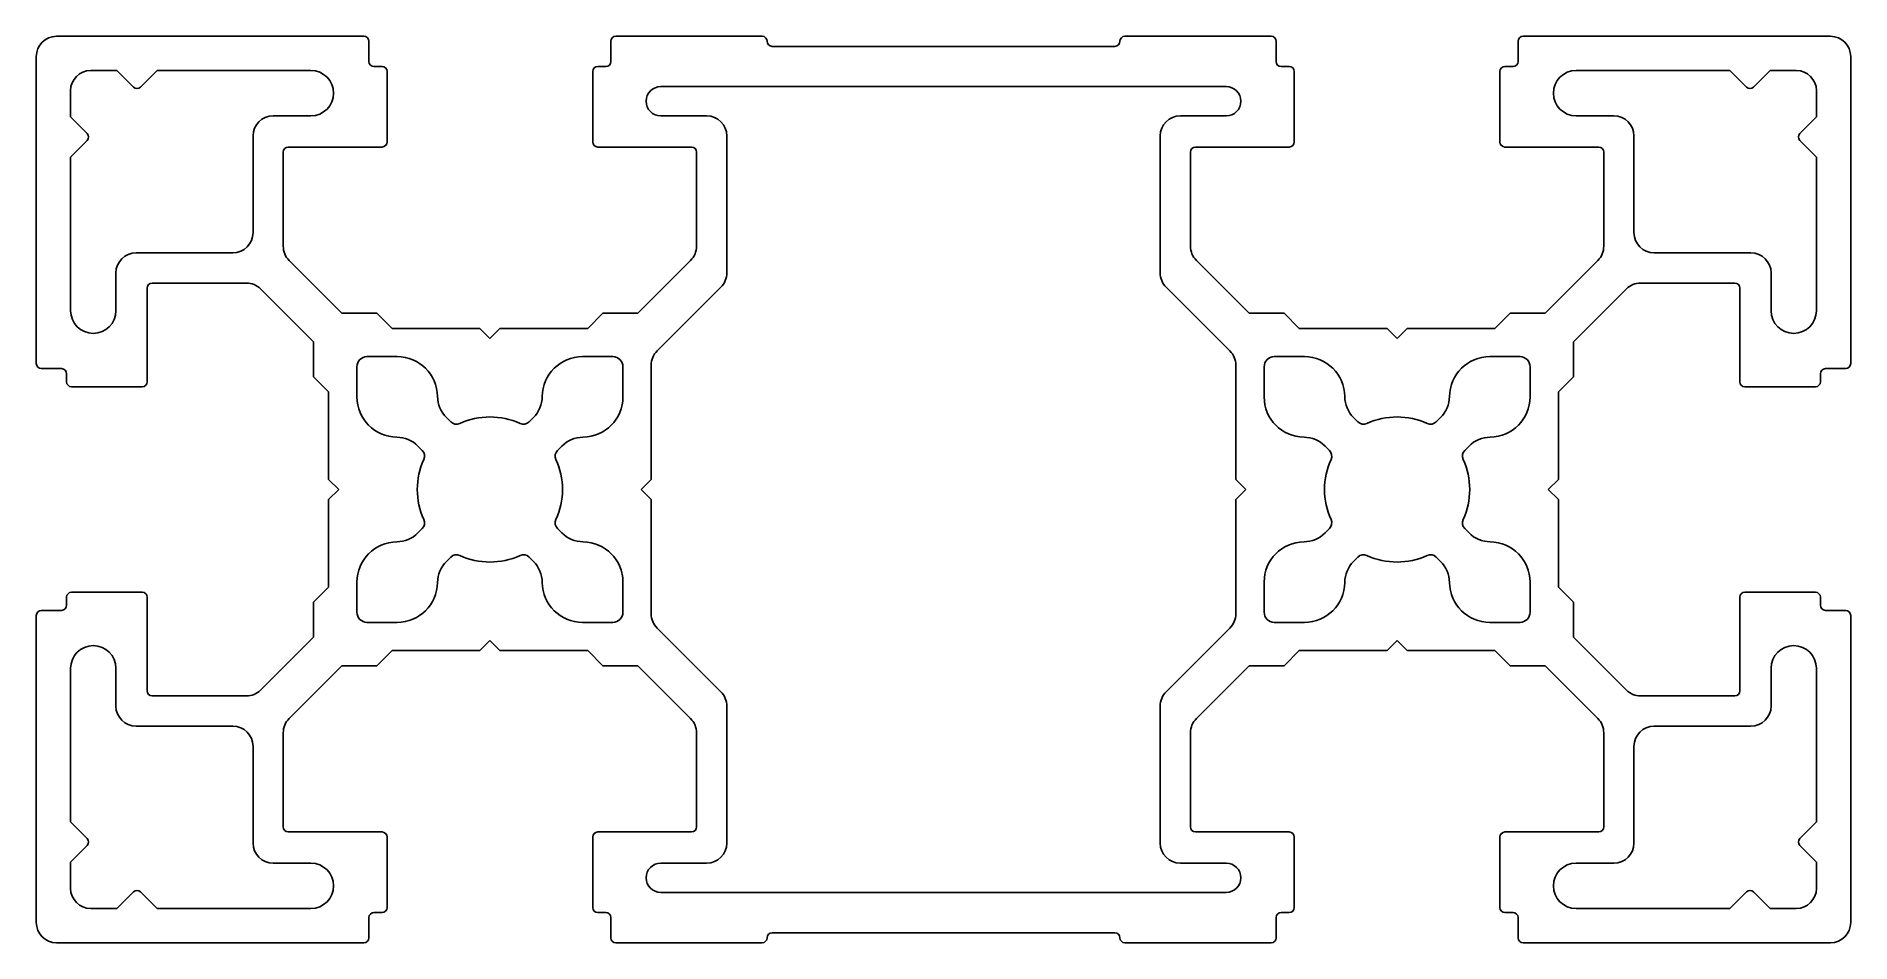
# Model space of a CAD drawing. Extents: x 2534.3 to 2624.3, y 1745.3 to 1790.3.
import ezdxf

# ---------------------------------------------------------------- set-up
doc = ezdxf.new("R2010")
doc.units = 0
doc.layers.get('0').update_dxf_attribs({"linetype": 'CONTINUOUS'})

msp = doc.modelspace()

# ---------------------------------------------------------------- linework, layer by layer
for p, q in [((2550.508, 1790.311), (2535.258, 1790.311)), ((2570.258, 1790.311), (2563.008, 1790.311)), ((2595.508, 1790.311), (2588.258, 1790.311)), ((2623.258, 1790.311), (2608.008, 1790.311)), ((2534.258, 1789.311), (2534.258, 1774.061)), ((2550.758, 1790.061), (2550.758, 1789.061)), ((2562.758, 1790.061), (2562.758, 1789.061)), ((2570.758, 1789.811), (2587.758, 1789.811)), ((2595.758, 1790.061), (2595.758, 1789.061)), ((2607.758, 1790.061), (2607.758, 1789.061)), ((2624.258, 1774.061), (2624.258, 1789.311)), ((2536.958, 1788.611), (2538.258, 1788.611)), ((2538.258, 1788.611), (2539.081, 1787.788)), ((2539.435, 1787.788), (2540.258, 1788.611)), ((2540.258, 1788.611), (2547.883, 1788.611)), ((2551.008, 1788.811), (2551.408, 1788.811)), ((2551.658, 1788.561), (2551.658, 1785.061)), ((2561.858, 1785.061), (2561.858, 1788.561)), ((2562.108, 1788.811), (2562.508, 1788.811)), ((2596.008, 1788.811), (2596.408, 1788.811)), ((2596.658, 1788.561), (2596.658, 1785.061)), ((2606.858, 1785.061), (2606.858, 1788.561)), ((2607.108, 1788.811), (2607.508, 1788.811)), ((2610.633, 1788.611), (2618.258, 1788.611)), ((2618.258, 1788.611), (2619.081, 1787.788)), ((2619.435, 1787.788), (2620.258, 1788.611)), ((2620.258, 1788.611), (2621.558, 1788.611)), ((2535.958, 1786.311), (2535.958, 1787.611)), ((2565.233, 1787.811), (2593.283, 1787.811)), ((2622.558, 1787.611), (2622.558, 1786.311)), ((2536.781, 1785.488), (2535.958, 1786.311)), ((2547.883, 1786.361), (2546.008, 1786.361)), ((2567.508, 1786.361), (2565.233, 1786.361)), ((2593.283, 1786.361), (2591.008, 1786.361)), ((2612.508, 1786.361), (2610.633, 1786.361)), ((2622.558, 1786.311), (2621.735, 1785.488)), ((2535.958, 1784.311), (2536.781, 1785.134)), ((2545.008, 1785.361), (2545.008, 1780.561)), ((2551.408, 1784.811), (2546.758, 1784.811)), ((2566.758, 1784.811), (2562.108, 1784.811)), ((2568.508, 1778.561), (2568.508, 1785.361)), ((2590.008, 1785.361), (2590.008, 1778.561)), ((2596.408, 1784.811), (2591.758, 1784.811)), ((2611.758, 1784.811), (2607.108, 1784.811)), ((2613.508, 1780.561), (2613.508, 1785.361)), ((2621.735, 1785.134), (2622.558, 1784.311)), ((2535.958, 1776.686), (2535.958, 1784.311)), ((2546.508, 1784.561), (2546.508, 1779.89)), ((2567.008, 1779.89), (2567.008, 1784.561)), ((2591.508, 1784.561), (2591.508, 1779.89)), ((2612.008, 1779.89), (2612.008, 1784.561)), ((2622.558, 1784.311), (2622.558, 1776.686)), ((2544.008, 1779.561), (2539.208, 1779.561)), ((2619.308, 1779.561), (2614.508, 1779.561)), ((2538.208, 1778.561), (2538.208, 1776.686)), ((2546.801, 1779.182), (2549.422, 1776.561)), ((2564.094, 1776.561), (2566.715, 1779.182)), ((2591.801, 1779.182), (2594.422, 1776.561)), ((2609.094, 1776.561), (2611.715, 1779.182)), ((2620.308, 1776.686), (2620.308, 1778.561)), ((2539.758, 1777.811), (2539.758, 1773.161)), ((2544.68, 1778.061), (2540.008, 1778.061)), ((2548.008, 1775.147), (2545.387, 1777.768)), ((2565.051, 1774.69), (2568.215, 1777.854)), ((2590.301, 1777.854), (2593.465, 1774.69)), ((2613.129, 1777.768), (2610.508, 1775.147)), ((2618.508, 1778.061), (2613.836, 1778.061)), ((2618.758, 1773.161), (2618.758, 1777.811)), ((2551.158, 1776.561), (2549.422, 1776.561)), ((2551.908, 1775.811), (2551.158, 1776.561)), ((2551.908, 1775.811), (2556.258, 1775.811)), ((2556.258, 1775.811), (2556.758, 1775.311)), ((2556.758, 1775.311), (2557.258, 1775.811)), ((2557.258, 1775.811), (2561.608, 1775.811)), ((2562.358, 1776.561), (2561.608, 1775.811)), ((2564.094, 1776.561), (2562.358, 1776.561)), ((2596.158, 1776.561), (2594.422, 1776.561)), ((2596.908, 1775.811), (2596.158, 1776.561)), ((2596.908, 1775.811), (2601.258, 1775.811)), ((2601.258, 1775.811), (2601.758, 1775.311)), ((2601.758, 1775.311), (2602.258, 1775.811)), ((2602.258, 1775.811), (2606.608, 1775.811)), ((2607.358, 1776.561), (2606.608, 1775.811)), ((2609.094, 1776.561), (2607.358, 1776.561)), ((2548.008, 1775.147), (2548.008, 1773.411)), ((2610.508, 1773.411), (2610.508, 1775.147)), ((2550.162, 1772.407), (2550.162, 1773.907)), ((2550.662, 1774.407), (2552.162, 1774.407)), ((2561.354, 1774.407), (2562.854, 1774.407)), ((2563.354, 1773.907), (2563.354, 1772.407)), ((2564.758, 1768.311), (2564.758, 1773.983)), ((2593.758, 1773.983), (2593.758, 1768.311)), ((2595.162, 1772.407), (2595.162, 1773.907)), ((2595.662, 1774.407), (2597.162, 1774.407)), ((2606.354, 1774.407), (2607.854, 1774.407)), ((2608.354, 1773.907), (2608.354, 1772.407)), ((2534.508, 1773.811), (2535.508, 1773.811)), ((2535.758, 1773.161), (2535.758, 1773.561)), ((2548.008, 1773.411), (2548.758, 1772.661)), ((2609.758, 1772.661), (2610.508, 1773.411)), ((2622.758, 1773.561), (2622.758, 1773.161)), ((2624.008, 1773.811), (2623.008, 1773.811)), ((2539.508, 1772.911), (2536.008, 1772.911)), ((2548.758, 1768.311), (2548.758, 1772.661)), ((2609.758, 1772.661), (2609.758, 1768.311)), ((2622.508, 1772.911), (2619.008, 1772.911)), ((2554.601, 1771.382), (2554.816, 1771.168)), ((2558.7, 1771.168), (2558.915, 1771.382)), ((2599.601, 1771.382), (2599.816, 1771.168)), ((2603.7, 1771.168), (2603.915, 1771.382)), ((2553.401, 1769.754), (2553.187, 1769.968)), ((2560.329, 1769.968), (2560.115, 1769.754)), ((2598.401, 1769.754), (2598.187, 1769.968)), ((2605.329, 1769.968), (2605.115, 1769.754)), ((2549.258, 1767.811), (2548.758, 1768.311)), ((2548.758, 1767.311), (2549.258, 1767.811)), ((2564.258, 1767.811), (2564.758, 1768.311)), ((2564.758, 1767.311), (2564.258, 1767.811)), ((2593.758, 1768.311), (2594.258, 1767.811)), ((2594.258, 1767.811), (2593.758, 1767.311)), ((2609.758, 1768.311), (2609.258, 1767.811)), ((2609.258, 1767.811), (2609.758, 1767.311)), ((2548.758, 1762.961), (2548.758, 1767.311)), ((2564.758, 1761.64), (2564.758, 1767.311)), ((2593.758, 1767.311), (2593.758, 1761.64)), ((2609.758, 1767.311), (2609.758, 1762.961)), ((2553.187, 1765.654), (2553.401, 1765.869)), ((2560.115, 1765.869), (2560.329, 1765.654)), ((2598.187, 1765.654), (2598.401, 1765.869)), ((2605.115, 1765.869), (2605.329, 1765.654)), ((2554.816, 1764.454), (2554.601, 1764.24)), ((2558.915, 1764.24), (2558.7, 1764.454)), ((2599.816, 1764.454), (2599.601, 1764.24)), ((2603.915, 1764.24), (2603.7, 1764.454)), ((2550.162, 1761.715), (2550.162, 1763.215)), ((2563.354, 1763.215), (2563.354, 1761.715)), ((2595.162, 1761.715), (2595.162, 1763.215)), ((2608.354, 1763.215), (2608.354, 1761.715)), ((2535.758, 1762.061), (2535.758, 1762.461)), ((2536.008, 1762.711), (2539.508, 1762.711)), ((2539.758, 1762.461), (2539.758, 1757.811)), ((2548.758, 1762.961), (2548.008, 1762.211)), ((2548.008, 1762.211), (2548.008, 1760.475)), ((2610.508, 1762.211), (2609.758, 1762.961)), ((2610.508, 1760.475), (2610.508, 1762.211)), ((2618.758, 1757.811), (2618.758, 1762.461)), ((2619.008, 1762.711), (2622.508, 1762.711)), ((2622.758, 1762.461), (2622.758, 1762.061)), ((2534.258, 1761.561), (2534.258, 1746.311)), ((2534.508, 1761.811), (2535.508, 1761.811)), ((2624.008, 1761.811), (2623.008, 1761.811)), ((2624.258, 1746.311), (2624.258, 1761.561)), ((2545.387, 1757.854), (2548.008, 1760.475)), ((2552.162, 1761.215), (2550.662, 1761.215)), ((2562.854, 1761.215), (2561.354, 1761.215)), ((2568.215, 1757.768), (2565.051, 1760.932)), ((2593.465, 1760.932), (2590.301, 1757.768)), ((2597.162, 1761.215), (2595.662, 1761.215)), ((2607.854, 1761.215), (2606.354, 1761.215)), ((2610.508, 1760.475), (2613.129, 1757.854)), ((2551.158, 1759.061), (2551.908, 1759.811)), ((2556.258, 1759.811), (2551.908, 1759.811)), ((2556.758, 1760.311), (2556.258, 1759.811)), ((2557.258, 1759.811), (2556.758, 1760.311)), ((2561.608, 1759.811), (2557.258, 1759.811)), ((2561.608, 1759.811), (2562.358, 1759.061)), ((2596.158, 1759.061), (2596.908, 1759.811)), ((2601.258, 1759.811), (2596.908, 1759.811)), ((2601.758, 1760.311), (2601.258, 1759.811)), ((2602.258, 1759.811), (2601.758, 1760.311)), ((2606.608, 1759.811), (2602.258, 1759.811)), ((2606.608, 1759.811), (2607.358, 1759.061)), ((2535.958, 1751.311), (2535.958, 1758.936)), ((2538.208, 1758.936), (2538.208, 1757.061)), ((2549.422, 1759.061), (2546.801, 1756.44)), ((2549.422, 1759.061), (2551.158, 1759.061)), ((2562.358, 1759.061), (2564.094, 1759.061)), ((2566.715, 1756.44), (2564.094, 1759.061)), ((2594.422, 1759.061), (2591.801, 1756.44)), ((2594.422, 1759.061), (2596.158, 1759.061)), ((2607.358, 1759.061), (2609.094, 1759.061)), ((2611.715, 1756.44), (2609.094, 1759.061)), ((2620.308, 1757.061), (2620.308, 1758.936)), ((2622.558, 1758.936), (2622.558, 1751.311)), ((2540.008, 1757.561), (2544.68, 1757.561)), ((2568.508, 1750.261), (2568.508, 1757.061)), ((2590.008, 1757.061), (2590.008, 1750.261)), ((2613.836, 1757.561), (2618.508, 1757.561)), ((2539.208, 1756.061), (2544.008, 1756.061)), ((2614.508, 1756.061), (2619.308, 1756.061)), ((2545.008, 1755.061), (2545.008, 1750.261)), ((2546.508, 1755.733), (2546.508, 1751.061)), ((2567.008, 1751.061), (2567.008, 1755.733)), ((2591.508, 1755.733), (2591.508, 1751.061)), ((2612.008, 1751.061), (2612.008, 1755.733)), ((2613.508, 1750.261), (2613.508, 1755.061)), ((2536.781, 1750.488), (2535.958, 1751.311)), ((2546.758, 1750.811), (2551.408, 1750.811)), ((2551.658, 1750.561), (2551.658, 1747.061)), ((2561.858, 1747.061), (2561.858, 1750.561)), ((2562.108, 1750.811), (2566.758, 1750.811)), ((2591.758, 1750.811), (2596.408, 1750.811)), ((2596.658, 1750.561), (2596.658, 1747.061)), ((2606.858, 1747.061), (2606.858, 1750.561)), ((2607.108, 1750.811), (2611.758, 1750.811)), ((2622.558, 1751.311), (2621.735, 1750.488)), ((2535.958, 1749.311), (2536.781, 1750.134)), ((2621.735, 1750.134), (2622.558, 1749.311)), ((2535.958, 1748.011), (2535.958, 1749.311)), ((2546.008, 1749.261), (2547.883, 1749.261)), ((2565.233, 1749.261), (2567.508, 1749.261)), ((2591.008, 1749.261), (2593.283, 1749.261)), ((2610.633, 1749.261), (2612.508, 1749.261)), ((2622.558, 1749.311), (2622.558, 1748.011)), ((2539.081, 1747.834), (2538.258, 1747.011)), ((2540.258, 1747.011), (2539.435, 1747.834)), ((2593.283, 1747.811), (2565.233, 1747.811)), ((2619.081, 1747.834), (2618.258, 1747.011)), ((2620.258, 1747.011), (2619.435, 1747.834)), ((2538.258, 1747.011), (2536.958, 1747.011)), ((2547.883, 1747.011), (2540.258, 1747.011)), ((2618.258, 1747.011), (2610.633, 1747.011)), ((2621.558, 1747.011), (2620.258, 1747.011)), ((2550.758, 1745.561), (2550.758, 1746.561)), ((2551.408, 1746.811), (2551.008, 1746.811)), ((2562.508, 1746.811), (2562.108, 1746.811)), ((2562.758, 1745.561), (2562.758, 1746.561)), ((2595.758, 1745.561), (2595.758, 1746.561)), ((2596.408, 1746.811), (2596.008, 1746.811)), ((2607.508, 1746.811), (2607.108, 1746.811)), ((2607.758, 1745.561), (2607.758, 1746.561)), ((2535.258, 1745.311), (2550.508, 1745.311)), ((2563.008, 1745.311), (2570.258, 1745.311)), ((2587.758, 1745.811), (2570.758, 1745.811)), ((2588.258, 1745.311), (2595.508, 1745.311)), ((2608.008, 1745.311), (2623.258, 1745.311))]:
    msp.add_line(p, q)
for centre, radius, start, end in [((2535.258, 1789.311), 1, 90, 180), ((2550.508, 1790.061), 0.25, 0, 90), ((2563.008, 1790.061), 0.25, 90, 180), ((2570.258, 1790.061), 0.25, 0, 90), ((2588.258, 1790.061), 0.25, 90, 180), ((2595.508, 1790.061), 0.25, 0, 90), ((2608.008, 1790.061), 0.25, 90, 180), ((2623.258, 1789.311), 1, 0, 90), ((2570.758, 1790.061), 0.25, 180, 270), ((2587.758, 1790.061), 0.25, 270, 0), ((2536.958, 1787.611), 1, 90, 180), ((2547.883, 1787.486), 1.125, 270, 90), ((2551.008, 1789.061), 0.25, 180, 270), ((2551.408, 1788.561), 0.25, 0, 90), ((2562.108, 1788.561), 0.25, 90, 180), ((2562.508, 1789.061), 0.25, 270, 0), ((2596.008, 1789.061), 0.25, 180, 270), ((2596.408, 1788.561), 0.25, 0, 90), ((2607.108, 1788.561), 0.25, 90, 180), ((2607.508, 1789.061), 0.25, 270, 0), ((2610.633, 1787.486), 1.125, 90, 270), ((2621.558, 1787.611), 1, 0, 90), ((2539.258, 1787.965), 0.25, 225, 315), ((2565.233, 1787.086), 0.725, 90, 270), ((2593.283, 1787.086), 0.725, 270, 90), ((2619.258, 1787.965), 0.25, 225, 315), ((2546.008, 1785.361), 1, 90, 180), ((2567.508, 1785.361), 1, 0, 90), ((2591.008, 1785.361), 1, 90, 180), ((2612.508, 1785.361), 1, 0, 90), ((2536.604, 1785.311), 0.25, 315, 45), ((2546.758, 1784.561), 0.25, 90, 180), ((2551.408, 1785.061), 0.25, 270, 0), ((2562.108, 1785.061), 0.25, 180, 270), ((2566.758, 1784.561), 0.25, 0, 90), ((2591.758, 1784.561), 0.25, 90, 180), ((2596.408, 1785.061), 0.25, 270, 0), ((2607.108, 1785.061), 0.25, 180, 270), ((2611.758, 1784.561), 0.25, 0, 90), ((2621.912, 1785.311), 0.25, 135, 225), ((2544.008, 1780.561), 1, 270, 360), ((2614.508, 1780.561), 1, 180, 270), ((2539.208, 1778.561), 1, 90, 180), ((2547.508, 1779.89), 1, 180, 225), ((2566.008, 1779.89), 1, 315, 360), ((2592.508, 1779.89), 1, 180, 225), ((2611.008, 1779.89), 1, 315, 0), ((2619.308, 1778.561), 1, 0, 90), ((2567.508, 1778.561), 1, 315, 360), ((2591.008, 1778.561), 1, 180, 225), ((2540.008, 1777.811), 0.25, 90, 180), ((2544.68, 1777.061), 1, 45, 90), ((2613.836, 1777.061), 1, 90, 135), ((2618.508, 1777.811), 0.25, 0, 90), ((2537.083, 1776.686), 1.125, 180, 0), ((2621.433, 1776.686), 1.125, 180, 0), ((2534.508, 1774.061), 0.25, 180, 270), ((2550.662, 1773.907), 0.5, 90, 180), ((2552.162, 1772.407), 2, 0.58469, 90), ((2561.354, 1772.407), 2, 90, 179.41531), ((2562.854, 1773.907), 0.5, 0, 90), ((2565.758, 1773.983), 1, 135, 180), ((2592.758, 1773.983), 1, 0, 45), ((2595.662, 1773.907), 0.5, 90, 180), ((2597.162, 1772.407), 2, 0.58469, 90), ((2606.354, 1772.407), 2, 90, 179.41531), ((2607.854, 1773.907), 0.5, 0, 90), ((2624.008, 1774.061), 0.25, 270, 0), ((2535.508, 1773.561), 0.25, 0, 90), ((2536.008, 1773.161), 0.25, 180, 270), ((2539.508, 1773.161), 0.25, 270, 0), ((2619.008, 1773.161), 0.25, 180, 270), ((2622.508, 1773.161), 0.25, 270, 0), ((2623.008, 1773.561), 0.25, 90, 180), ((2552.162, 1772.407), 2, 180, 269.41531), ((2555.662, 1772.443), 1.5, 180.58469, 225), ((2557.854, 1772.443), 1.5, 315, 359.41531), ((2561.354, 1772.407), 2, 270.58469, 360), ((2597.162, 1772.407), 2, 180, 269.41531), ((2600.662, 1772.443), 1.5, 180.58469, 225), ((2602.854, 1772.443), 1.5, 315, 359.41531), ((2606.354, 1772.407), 2, 270.58469, 360), ((2556.758, 1767.811), 3.6, 65.48732, 114.51268), ((2601.758, 1767.811), 3.6, 65.48732, 114.51268), ((2552.126, 1768.908), 1.5, 45, 89.41531), ((2555.098, 1771.451), 0.4, 225, 294.51268), ((2558.418, 1771.451), 0.4, 245.48732, 315), ((2561.39, 1768.908), 1.5, 90.58469, 135), ((2597.126, 1768.908), 1.5, 45, 89.41531), ((2600.098, 1771.451), 0.4, 225, 294.51268), ((2603.418, 1771.451), 0.4, 245.48732, 315), ((2606.39, 1768.908), 1.5, 90.58469, 135), ((2553.118, 1769.471), 0.4, 335.48732, 45), ((2560.397, 1769.471), 0.4, 135, 204.51268), ((2598.118, 1769.471), 0.4, 335.48732, 45), ((2605.397, 1769.471), 0.4, 135, 204.51268), ((2556.758, 1767.811), 3.6, 155.48732, 204.51268), ((2556.758, 1767.811), 3.6, 335.48732, 24.51268), ((2601.758, 1767.811), 3.6, 155.48732, 204.51268), ((2601.758, 1767.811), 3.6, 335.48732, 24.51268), ((2553.118, 1766.152), 0.4, 315, 24.51268), ((2560.397, 1766.152), 0.4, 155.48732, 225), ((2598.118, 1766.152), 0.4, 315, 24.51268), ((2605.397, 1766.152), 0.4, 155.48732, 225), ((2552.162, 1763.215), 2, 90.58469, 180), ((2552.126, 1766.715), 1.5, 270.58469, 315), ((2561.39, 1766.715), 1.5, 225, 269.41531), ((2561.354, 1763.215), 2, 0, 89.41531), ((2597.162, 1763.215), 2, 90.58469, 180), ((2597.126, 1766.715), 1.5, 270.58469, 315), ((2606.39, 1766.715), 1.5, 225, 269.41531), ((2606.354, 1763.215), 2, 0, 89.41531), ((2555.662, 1763.179), 1.5, 135, 179.41531), ((2555.098, 1764.172), 0.4, 65.48732, 135), ((2556.758, 1767.811), 3.6, 245.48732, 294.51268), ((2558.418, 1764.172), 0.4, 45, 114.51268), ((2557.854, 1763.179), 1.5, 0.58469, 45), ((2600.662, 1763.179), 1.5, 135, 179.41531), ((2600.098, 1764.172), 0.4, 65.48732, 135), ((2601.758, 1767.811), 3.6, 245.48732, 294.51268), ((2603.418, 1764.172), 0.4, 45, 114.51268), ((2602.854, 1763.179), 1.5, 0.58469, 45), ((2552.162, 1763.215), 2, 270, 359.41531), ((2561.354, 1763.215), 2, 180.58469, 270), ((2597.162, 1763.215), 2, 270, 359.41531), ((2606.354, 1763.215), 2, 180.58469, 270), ((2536.008, 1762.461), 0.25, 90, 180), ((2539.508, 1762.461), 0.25, 0, 90), ((2619.008, 1762.461), 0.25, 90, 180), ((2622.508, 1762.461), 0.25, 0, 90), ((2534.508, 1761.561), 0.25, 90, 180), ((2535.508, 1762.061), 0.25, 270, 0), ((2550.662, 1761.715), 0.5, 180, 270), ((2562.854, 1761.715), 0.5, 270, 360), ((2565.758, 1761.64), 1, 180, 225), ((2592.758, 1761.64), 1, 315, 360), ((2595.662, 1761.715), 0.5, 180, 270), ((2607.854, 1761.715), 0.5, 270, 360), ((2623.008, 1762.061), 0.25, 180, 270), ((2624.008, 1761.561), 0.25, 0, 90), ((2537.083, 1758.936), 1.125, 0, 180), ((2621.433, 1758.936), 1.125, 0, 180), ((2540.008, 1757.811), 0.25, 180, 270), ((2544.68, 1758.561), 1, 270, 315), ((2567.508, 1757.061), 1, 0, 45), ((2591.008, 1757.061), 1, 135, 180), ((2613.836, 1758.561), 1, 225, 270), ((2618.508, 1757.811), 0.25, 270, 0), ((2539.208, 1757.061), 1, 180, 270), ((2619.308, 1757.061), 1, 270, 0), ((2544.008, 1755.061), 1, 0, 90), ((2547.508, 1755.733), 1, 135, 180), ((2566.008, 1755.733), 1, 0, 45), ((2592.508, 1755.733), 1, 135, 180), ((2611.008, 1755.733), 1, 0, 45), ((2614.508, 1755.061), 1, 90, 180), ((2546.758, 1751.061), 0.25, 180, 270), ((2551.408, 1750.561), 0.25, 0, 90), ((2562.108, 1750.561), 0.25, 90, 180), ((2566.758, 1751.061), 0.25, 270, 0), ((2591.758, 1751.061), 0.25, 180, 270), ((2596.408, 1750.561), 0.25, 0, 90), ((2607.108, 1750.561), 0.25, 90, 180), ((2611.758, 1751.061), 0.25, 270, 0), ((2536.604, 1750.311), 0.25, 315, 45), ((2546.008, 1750.261), 1, 180, 270), ((2567.508, 1750.261), 1, 270, 0), ((2591.008, 1750.261), 1, 180, 270), ((2612.508, 1750.261), 1, 270, 0), ((2621.912, 1750.311), 0.25, 135, 225), ((2547.883, 1748.136), 1.125, 270, 90), ((2565.233, 1748.536), 0.725, 90, 270), ((2593.283, 1748.536), 0.725, 270, 90), ((2610.633, 1748.136), 1.125, 90, 270), ((2536.958, 1748.011), 1, 180, 270), ((2539.258, 1747.658), 0.25, 45, 135), ((2619.258, 1747.658), 0.25, 45, 135), ((2621.558, 1748.011), 1, 270, 0), ((2551.408, 1747.061), 0.25, 270, 0), ((2562.108, 1747.061), 0.25, 180, 270), ((2596.408, 1747.061), 0.25, 270, 0), ((2607.108, 1747.061), 0.25, 180, 270), ((2535.258, 1746.311), 1, 180, 270), ((2551.008, 1746.561), 0.25, 90, 180), ((2562.508, 1746.561), 0.25, 0, 90), ((2596.008, 1746.561), 0.25, 90, 180), ((2607.508, 1746.561), 0.25, 0, 90), ((2623.258, 1746.311), 1, 270, 0), ((2550.508, 1745.561), 0.25, 270, 0), ((2563.008, 1745.561), 0.25, 180, 270), ((2570.258, 1745.561), 0.25, 270, 0), ((2570.758, 1745.561), 0.25, 90, 180), ((2587.758, 1745.561), 0.25, 0, 90), ((2588.258, 1745.561), 0.25, 180, 270), ((2595.508, 1745.561), 0.25, 270, 0), ((2608.008, 1745.561), 0.25, 180, 270)]:
    msp.add_arc(centre, radius, start, end)

doc.saveas('drawing.dxf')
